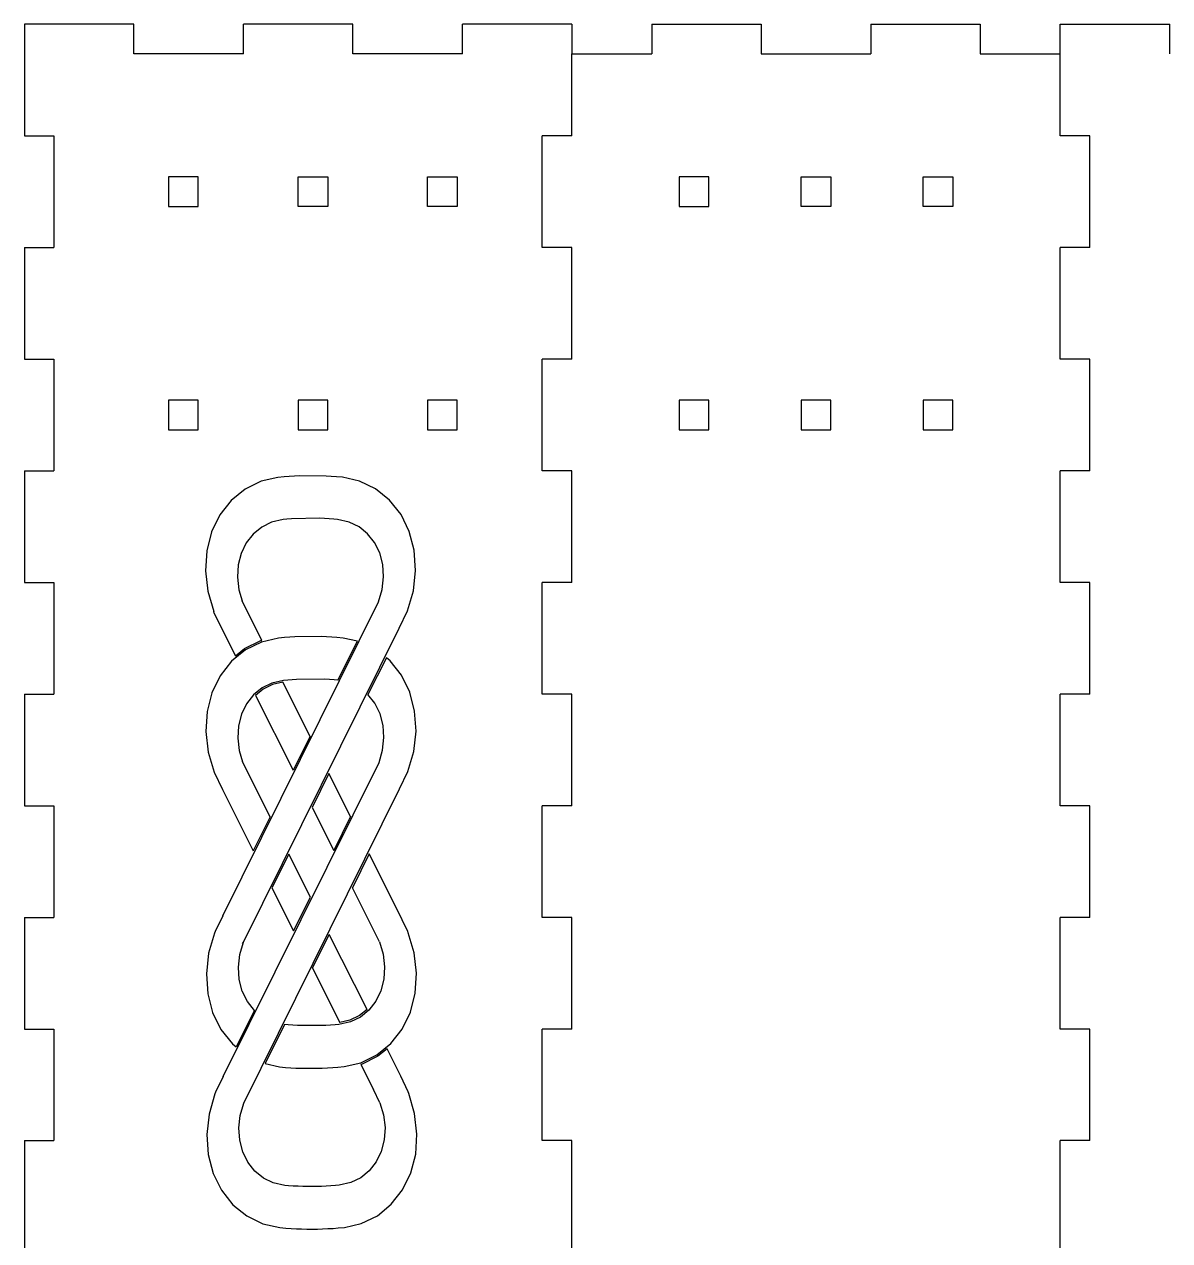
# Model space of a CAD drawing. Extents: x -198 to 198, y -259 to 259.
# Drawn here: x -197.1 to 2.1, y 47.2 to 258.9 of the extents above; entities that cross this region are included whole.
import ezdxf

# ---------------------------------------------------------------- set-up
doc = ezdxf.new("R2010")
doc.units = 0
doc.header["$MEASUREMENT"] = 0
doc.layers.get('0').update_dxf_attribs({"linetype": 'CONTINUOUS'})

msp = doc.modelspace()

# ---------------------------------------------------------------- linework, layer by layer
for p, q in [((-178.09, 258.89), (-197.14, 258.89)), ((-197.14, 258.89), (-197.14, 239.46)), ((-178.09, 253.73), (-178.09, 258.89)), ((-139.99, 258.89), (-159.04, 258.89)), ((-159.04, 253.73), (-159.04, 258.89)), ((-139.99, 253.73), (-139.99, 258.89)), ((-101.89, 258.89), (-120.94, 258.89)), ((-120.94, 253.73), (-120.94, 258.89)), ((-101.89, 258.89), (-101.89, 253.73)), ((-88, 258.89), (-88, 253.73)), ((-88, 258.89), (-68.95, 258.89)), ((-68.95, 258.89), (-68.95, 253.73)), ((-49.9, 258.89), (-30.85, 258.89)), ((-49.9, 258.89), (-49.9, 253.73)), ((-30.85, 258.89), (-30.85, 253.73)), ((-16.95, 253.73), (-16.95, 258.89)), ((-16.95, 258.89), (2.1, 258.89)), ((2.1, 253.73), (2.1, 258.89)), ((-159.04, 253.73), (-178.09, 253.73)), ((-120.94, 253.73), (-139.99, 253.73)), ((-101.89, 239.46), (-101.89, 253.73)), ((-101.89, 253.73), (-88, 253.73)), ((-68.95, 253.73), (-49.9, 253.73)), ((-30.85, 253.73), (-16.95, 253.73)), ((-16.95, 239.46), (-16.95, 253.73)), ((-197.14, 239.46), (-191.99, 239.46)), ((-191.99, 239.46), (-191.99, 220.04)), ((-101.89, 239.46), (-107.05, 239.46)), ((-107.05, 220.04), (-107.05, 239.46)), ((-11.8, 239.46), (-16.95, 239.46)), ((-11.8, 220.04), (-11.8, 239.46)), ((-172.04, 232.33), (-172.04, 227.17)), ((-166.88, 232.33), (-172.04, 232.33)), ((-166.88, 227.17), (-166.88, 232.33)), ((-149.52, 232.33), (-144.36, 232.33)), ((-149.52, 227.17), (-149.52, 232.33)), ((-144.36, 232.33), (-144.36, 227.17)), ((-126.99, 227.17), (-126.99, 232.33)), ((-126.99, 232.33), (-121.84, 232.33)), ((-121.84, 232.33), (-121.84, 227.17)), ((-78.08, 232.33), (-83.23, 232.33)), ((-83.23, 232.33), (-83.23, 227.18)), ((-78.08, 227.18), (-78.08, 232.33)), ((-62, 227.18), (-62, 232.33)), ((-62, 232.33), (-56.84, 232.33)), ((-56.84, 232.33), (-56.84, 227.18)), ((-40.76, 227.18), (-40.76, 232.33)), ((-40.76, 232.33), (-35.61, 232.33)), ((-35.61, 232.33), (-35.61, 227.18)), ((-172.04, 227.17), (-166.88, 227.17)), ((-144.36, 227.17), (-149.52, 227.17)), ((-121.84, 227.17), (-126.99, 227.17)), ((-83.23, 227.18), (-78.08, 227.18)), ((-56.84, 227.18), (-62, 227.18)), ((-35.61, 227.18), (-40.76, 227.18)), ((-197.14, 220.04), (-197.14, 200.61)), ((-197.14, 220.04), (-191.99, 220.04)), ((-101.89, 220.04), (-107.05, 220.04)), ((-101.89, 200.62), (-101.89, 220.04)), ((-11.8, 220.04), (-16.95, 220.04)), ((-16.95, 200.62), (-16.95, 220.04)), ((-197.14, 200.61), (-191.99, 200.61)), ((-191.99, 200.61), (-191.99, 181.19)), ((-107.05, 181.19), (-107.05, 200.62)), ((-101.89, 200.62), (-107.05, 200.62)), ((-11.8, 200.62), (-16.95, 200.62)), ((-11.8, 181.19), (-11.8, 200.62)), ((-172.04, 193.48), (-172.04, 188.33)), ((-166.88, 193.48), (-172.04, 193.48)), ((-166.88, 188.33), (-166.88, 193.48)), ((-149.52, 193.48), (-149.52, 188.33)), ((-144.36, 193.48), (-149.52, 193.48)), ((-144.36, 188.33), (-144.36, 193.48)), ((-121.84, 193.48), (-126.99, 193.48)), ((-126.99, 193.48), (-126.99, 188.33)), ((-121.84, 188.33), (-121.84, 193.48)), ((-78.08, 193.48), (-83.23, 193.48)), ((-83.23, 193.48), (-83.23, 188.33)), ((-78.08, 188.33), (-78.08, 193.48)), ((-56.84, 193.48), (-62, 193.48)), ((-62, 193.48), (-62, 188.33)), ((-56.84, 188.33), (-56.84, 193.48)), ((-35.61, 193.48), (-40.76, 193.48)), ((-40.76, 193.48), (-40.76, 188.33)), ((-35.61, 188.33), (-35.61, 193.48)), ((-172.04, 188.33), (-166.88, 188.33)), ((-149.52, 188.33), (-144.36, 188.33)), ((-126.99, 188.33), (-121.84, 188.33)), ((-83.23, 188.33), (-78.08, 188.33)), ((-62, 188.33), (-56.84, 188.33)), ((-40.76, 188.33), (-35.61, 188.33)), ((-197.14, 181.19), (-197.14, 161.77)), ((-197.14, 181.19), (-191.99, 181.19)), ((-153.02, 180.04), (-155.95, 179.37)), ((-151.96, 180.14), (-153.02, 180.04)), ((-151.05, 180.21), (-151.96, 180.14)), ((-150.13, 180.26), (-151.05, 180.21)), ((-149.22, 180.31), (-150.13, 180.26)), ((-144.65, 180.28), (-149.22, 180.31)), ((-143.74, 180.23), (-144.65, 180.28)), ((-142.83, 180.16), (-143.74, 180.23)), ((-141.77, 180.07), (-142.83, 180.16)), ((-138.83, 179.41), (-141.77, 180.07)), ((-101.89, 181.19), (-107.05, 181.19)), ((-101.89, 161.77), (-101.89, 181.19)), ((-11.8, 181.19), (-16.95, 181.19)), ((-16.95, 161.77), (-16.95, 181.19)), ((-158.74, 178), (-161.17, 176.02)), ((-155.95, 179.37), (-158.74, 178)), ((-136.03, 178.06), (-138.83, 179.41)), ((-133.59, 176.1), (-136.03, 178.06)), ((-161.17, 176.02), (-163.14, 173.51)), ((-131.61, 173.59), (-133.59, 176.1)), ((-130.17, 170.64), (-131.61, 173.59)), ((-163.14, 173.51), (-164.57, 170.56)), ((-154.13, 172.24), (-155.85, 171.41)), ((-152.13, 172.7), (-154.13, 172.24)), ((-151.47, 172.77), (-152.13, 172.7)), ((-150.65, 172.83), (-151.47, 172.77)), ((-145.76, 172.93), (-150.65, 172.83)), ((-144.94, 172.89), (-145.76, 172.93)), ((-144.12, 172.85), (-144.94, 172.89)), ((-143.31, 172.79), (-144.12, 172.85)), ((-142.65, 172.73), (-143.31, 172.79)), ((-140.64, 172.28), (-142.65, 172.73)), ((-138.92, 171.45), (-140.64, 172.28)), ((-137.43, 170.24), (-138.92, 171.45)), ((-164.57, 170.56), (-165.41, 167.27)), ((-157.34, 170.19), (-158.55, 168.65)), ((-155.85, 171.41), (-157.34, 170.19)), ((-136.21, 168.71), (-137.43, 170.24)), ((-129.31, 167.37), (-130.17, 170.64)), ((-165.41, 167.27), (-165.63, 163.79)), ((-158.55, 168.65), (-159.43, 166.83)), ((-135.32, 166.9), (-136.21, 168.71)), ((-129.07, 163.88), (-129.31, 167.37)), ((-159.43, 166.83), (-159.95, 164.81)), ((-134.79, 164.88), (-135.32, 166.9)), ((-165.63, 163.79), (-165.22, 160.23)), ((-159.95, 164.81), (-160.08, 162.67)), ((-134.65, 162.74), (-134.79, 164.88)), ((-129.46, 160.32), (-129.07, 163.88)), ((-197.14, 161.77), (-191.99, 161.77)), ((-191.99, 161.77), (-191.99, 142.35)), ((-160.08, 162.67), (-159.83, 160.48)), ((-134.89, 160.56), (-134.65, 162.74)), ((-107.05, 142.35), (-107.05, 161.77)), ((-101.89, 161.77), (-107.05, 161.77)), ((-11.8, 161.77), (-16.95, 161.77)), ((-11.8, 142.35), (-11.8, 161.77)), ((-165.22, 160.23), (-164.19, 156.74)), ((-159.83, 160.48), (-159.26, 158.55)), ((-135.51, 158.41), (-134.89, 160.56)), ((-130.47, 156.82), (-129.46, 160.32)), ((-164.09, 156.45), (-164.19, 156.74)), ((-162.63, 103.75), (-135.51, 158.41)), ((-159.26, 158.55), (-159.2, 158.34)), ((-155.85, 151.7), (-159.26, 158.55)), ((-131.92, 153.82), (-130.47, 156.82)), ((-164.09, 156.45), (-162.76, 153.71)), ((-162.76, 153.71), (-160.39, 149)), ((-159.03, 99.16), (-131.92, 153.82)), ((-160.39, 149), (-158.83, 150.27)), ((-158.83, 150.27), (-155.98, 151.67)), ((-155.88, 151.39), (-158.67, 150.03)), ((-155.98, 151.67), (-155.85, 151.7)), ((-152.95, 152.07), (-155.88, 151.39)), ((-151.89, 152.17), (-152.95, 152.07)), ((-150.98, 152.24), (-151.89, 152.17)), ((-150.06, 152.29), (-150.98, 152.24)), ((-145.5, 152.34), (-150.06, 152.29)), ((-144.58, 152.31), (-145.5, 152.34)), ((-143.67, 152.26), (-144.58, 152.31)), ((-142.76, 152.19), (-143.67, 152.26)), ((-141.7, 152.1), (-142.76, 152.19)), ((-142.58, 144.76), (-139.21, 151.54)), ((-139.21, 151.54), (-141.7, 152.1)), ((-158.67, 150.03), (-161.1, 148.05)), ((-134.16, 148.64), (-137.36, 142.27)), ((-133.52, 148.12), (-134.16, 148.64)), ((-161.1, 148.05), (-163.07, 145.54)), ((-131.54, 145.62), (-133.52, 148.12)), ((-163.07, 145.54), (-164.5, 142.59)), ((-154.06, 144.27), (-155.78, 143.44)), ((-153.96, 144), (-155.62, 143.19)), ((-152.06, 144.73), (-154.06, 144.27)), ((-152.18, 144.41), (-153.96, 144)), ((-147.43, 134.99), (-152.18, 144.41)), ((-149.77, 144.91), (-152.06, 144.73)), ((-144.87, 144.92), (-149.77, 144.91)), ((-144.05, 144.88), (-144.87, 144.92)), ((-143.24, 144.82), (-144.05, 144.88)), ((-142.58, 144.76), (-143.24, 144.82)), ((-130.1, 142.67), (-131.54, 145.62)), ((-197.14, 142.35), (-197.14, 122.92)), ((-197.14, 142.35), (-191.99, 142.35)), ((-164.5, 142.59), (-165.34, 139.3)), ((-157.27, 142.22), (-158.48, 140.68)), ((-155.78, 143.44), (-157.27, 142.22)), ((-155.62, 143.19), (-156.93, 142.13)), ((-156.93, 142.13), (-150.36, 129.1)), ((-136.14, 140.74), (-137.36, 142.27)), ((-129.24, 139.39), (-130.1, 142.67)), ((-101.89, 142.35), (-107.05, 142.35)), ((-101.89, 122.92), (-101.89, 142.35)), ((-11.8, 142.35), (-16.95, 142.35)), ((-16.95, 122.92), (-16.95, 142.35)), ((-158.48, 140.68), (-159.36, 138.86)), ((-135.25, 138.93), (-136.14, 140.74)), ((-165.34, 139.3), (-165.56, 135.82)), ((-159.36, 138.86), (-159.88, 136.84)), ((-134.72, 136.91), (-135.25, 138.93)), ((-129, 135.91), (-129.24, 139.39)), ((-165.56, 135.82), (-165.15, 132.26)), ((-159.88, 136.84), (-160.01, 134.7)), ((-134.58, 134.77), (-134.72, 136.91)), ((-129.39, 132.35), (-129, 135.91)), ((-160.01, 134.7), (-159.76, 132.51)), ((-147.43, 134.99), (-150.36, 129.1)), ((-134.82, 132.59), (-134.58, 134.77)), ((-165.15, 132.26), (-164.12, 128.77)), ((-159.76, 132.51), (-159.19, 130.58)), ((-135.44, 130.44), (-134.82, 132.59)), ((-130.4, 128.85), (-129.39, 132.35)), ((-162.56, 75.78), (-135.44, 130.44)), ((-159.19, 130.58), (-159.13, 130.37)), ((-154.39, 120.97), (-159.19, 130.58)), ((-164.12, 128.77), (-162.69, 125.74)), ((-144.17, 128.51), (-147.09, 122.62)), ((-140.4, 121.03), (-144.17, 128.51)), ((-131.85, 125.85), (-130.4, 128.85)), ((-162.69, 125.74), (-157.32, 115.08)), ((-158.96, 71.19), (-131.85, 125.85)), ((-197.14, 122.92), (-191.99, 122.92)), ((-191.99, 122.92), (-191.99, 103.5)), ((-101.89, 122.92), (-107.05, 122.92)), ((-107.05, 103.5), (-107.05, 122.92)), ((-11.8, 122.92), (-16.95, 122.92)), ((-11.8, 103.5), (-11.8, 122.92)), ((-154.39, 120.97), (-157.32, 115.08)), ((-147.09, 122.62), (-143.32, 115.14)), ((-140.4, 121.03), (-143.32, 115.14)), ((-151.13, 114.5), (-154.06, 108.61)), ((-147.36, 107.02), (-151.13, 114.5)), ((-137.13, 114.55), (-140.06, 108.66)), ((-131.74, 103.85), (-137.13, 114.55)), ((-154.06, 108.61), (-150.29, 101.13)), ((-135.34, 99.22), (-140.06, 108.66)), ((-150.29, 101.13), (-147.36, 107.02)), ((-162.63, 103.75), (-163.93, 101.03)), ((-131.78, 103.85), (-131.74, 103.85)), ((-131.04, 102.33), (-131.78, 103.85)), ((-131.04, 102.33), (-131.74, 103.85)), ((-197.14, 103.5), (-197.14, 84.07)), ((-197.14, 103.5), (-191.99, 103.5)), ((-130.45, 101.11), (-131.04, 102.33)), ((-101.89, 103.5), (-107.05, 103.5)), ((-101.89, 84.07), (-101.89, 103.5)), ((-16.95, 84.07), (-16.95, 103.5)), ((-11.8, 103.5), (-16.95, 103.5)), ((-164.07, 100.74), (-165.08, 97.25)), ((-163.93, 101.03), (-164.07, 100.74)), ((-147.02, 94.65), (-144.1, 100.54)), ((-137.52, 87.49), (-144.1, 100.54)), ((-130.35, 100.82), (-130.45, 101.11)), ((-129.32, 97.33), (-130.35, 100.82)), ((-159.65, 97.01), (-159.03, 99.16)), ((-159.17, 98.88), (-159.03, 99.16)), ((-135.34, 99.22), (-134.71, 97.08)), ((-165.08, 97.25), (-165.47, 93.69)), ((-159.89, 94.83), (-159.65, 97.01)), ((-134.71, 97.08), (-134.46, 94.89)), ((-128.91, 93.77), (-129.32, 97.33)), ((-165.47, 93.69), (-165.23, 90.2)), ((-159.75, 92.68), (-159.89, 94.83)), ((-147.02, 94.65), (-142.26, 85.19)), ((-134.46, 94.89), (-134.6, 92.75)), ((-129.13, 90.28), (-128.91, 93.77)), ((-159.22, 90.67), (-159.75, 92.68)), ((-134.6, 92.75), (-135.11, 90.73)), ((-165.23, 90.2), (-164.38, 86.92)), ((-158.33, 88.86), (-159.22, 90.67)), ((-135.99, 88.91), (-137.2, 87.37)), ((-135.11, 90.73), (-135.99, 88.91)), ((-129.98, 87), (-129.13, 90.28)), ((-164.38, 86.92), (-162.93, 83.98)), ((-157.12, 87.32), (-160.31, 80.96)), ((-157.12, 87.32), (-158.33, 88.86)), ((-137.52, 87.49), (-138.85, 86.4)), ((-137.2, 87.37), (-138.69, 86.16)), ((-131.41, 84.05), (-129.98, 87)), ((-151.89, 84.84), (-155.27, 78.06)), ((-151.23, 84.78), (-151.89, 84.84)), ((-150.42, 84.72), (-151.23, 84.78)), ((-149.6, 84.67), (-150.42, 84.72)), ((-144.71, 84.68), (-149.6, 84.67)), ((-143.89, 84.73), (-144.71, 84.68)), ((-143.08, 84.8), (-143.89, 84.73)), ((-142.42, 84.86), (-143.08, 84.8)), ((-140.41, 85.32), (-142.42, 84.86)), ((-140.51, 85.59), (-142.26, 85.19)), ((-138.85, 86.4), (-140.51, 85.59)), ((-138.69, 86.16), (-140.41, 85.32)), ((-197.14, 84.07), (-191.99, 84.07)), ((-191.99, 84.07), (-191.99, 64.65)), ((-162.93, 83.98), (-160.95, 81.47)), ((-133.37, 81.54), (-131.41, 84.05)), ((-101.89, 84.07), (-107.05, 84.07)), ((-107.05, 64.65), (-107.05, 84.07)), ((-11.8, 84.07), (-16.95, 84.07)), ((-11.8, 64.65), (-11.8, 84.07)), ((-160.95, 81.47), (-160.31, 80.96)), ((-135.8, 79.56), (-133.37, 81.54)), ((-134.05, 80.61), (-135.64, 79.32)), ((-131.67, 75.88), (-134.05, 80.61)), ((-138.59, 78.2), (-135.8, 79.56)), ((-135.64, 79.32), (-138.5, 77.92)), ((-155.27, 78.06), (-152.78, 77.5)), ((-152.78, 77.5), (-151.71, 77.4)), ((-151.71, 77.4), (-150.8, 77.34)), ((-150.8, 77.34), (-149.89, 77.28)), ((-149.89, 77.28), (-145.32, 77.26)), ((-145.32, 77.26), (-144.41, 77.3)), ((-144.41, 77.3), (-143.5, 77.35)), ((-143.5, 77.35), (-142.59, 77.43)), ((-142.59, 77.43), (-141.52, 77.53)), ((-141.52, 77.53), (-138.59, 78.2)), ((-138.5, 77.92), (-138.58, 77.9)), ((-138.58, 77.9), (-136.4, 73.57)), ((-162.56, 75.78), (-163.86, 73.06)), ((-130.38, 73.14), (-131.67, 75.88)), ((-164, 72.77), (-165.01, 69.28)), ((-163.86, 73.06), (-164, 72.77)), ((-135.27, 71.25), (-136.4, 73.57)), ((-130.28, 72.85), (-130.38, 73.14)), ((-129.25, 69.35), (-130.28, 72.85)), ((-159.58, 69.04), (-158.96, 71.19)), ((-159.1, 70.91), (-158.96, 71.19)), ((-135.27, 71.25), (-134.64, 69.11)), ((-165.01, 69.28), (-165.4, 65.72)), ((-159.82, 66.86), (-159.58, 69.04)), ((-134.64, 69.11), (-134.39, 66.92)), ((-128.84, 65.8), (-129.25, 69.35)), ((-165.4, 65.72), (-165.16, 62.23)), ((-159.68, 64.71), (-159.82, 66.86)), ((-134.39, 66.92), (-134.53, 64.78)), ((-129.06, 62.31), (-128.84, 65.8)), ((-197.14, 64.65), (-191.99, 64.65)), ((-197.14, 64.65), (-197.14, 45.23)), ((-159.15, 62.7), (-159.68, 64.71)), ((-134.53, 64.78), (-135.04, 62.76)), ((-101.89, 64.65), (-107.05, 64.65)), ((-101.89, 45.23), (-101.89, 64.65)), ((-11.8, 64.65), (-16.95, 64.65)), ((-16.95, 45.23), (-16.95, 64.65)), ((-165.16, 62.23), (-164.31, 58.95)), ((-158.26, 60.89), (-159.15, 62.7)), ((-135.04, 62.76), (-135.92, 60.94)), ((-129.91, 59.03), (-129.06, 62.31)), ((-157.05, 59.35), (-158.26, 60.89)), ((-155.55, 58.14), (-157.05, 59.35)), ((-137.13, 59.4), (-138.62, 58.19)), ((-135.92, 60.94), (-137.13, 59.4)), ((-164.31, 58.95), (-162.86, 56.01)), ((-153.83, 57.31), (-155.55, 58.14)), ((-151.82, 56.87), (-153.83, 57.31)), ((-140.34, 57.35), (-142.35, 56.89)), ((-138.62, 58.19), (-140.34, 57.35)), ((-131.34, 56.08), (-129.91, 59.03)), ((-162.86, 56.01), (-160.88, 53.5)), ((-151.16, 56.81), (-151.82, 56.87)), ((-150.35, 56.75), (-151.16, 56.81)), ((-149.53, 56.7), (-150.35, 56.75)), ((-148.72, 56.67), (-149.53, 56.7)), ((-147.9, 56.65), (-148.72, 56.67)), ((-147.08, 56.64), (-147.9, 56.65)), ((-146.27, 56.65), (-147.08, 56.64)), ((-145.45, 56.68), (-146.27, 56.65)), ((-144.64, 56.71), (-145.45, 56.68)), ((-143.82, 56.76), (-144.64, 56.71)), ((-143.01, 56.83), (-143.82, 56.76)), ((-142.35, 56.89), (-143.01, 56.83)), ((-133.3, 53.57), (-131.34, 56.08)), ((-160.88, 53.5), (-158.44, 51.54)), ((-135.73, 51.59), (-133.3, 53.57)), ((-158.44, 51.54), (-155.64, 50.19)), ((-138.52, 50.23), (-135.73, 51.59)), ((-155.64, 50.19), (-152.71, 49.53)), ((-152.71, 49.53), (-151.64, 49.43)), ((-151.64, 49.43), (-150.73, 49.37)), ((-150.73, 49.37), (-149.82, 49.31)), ((-149.82, 49.31), (-148.91, 49.28)), ((-148.91, 49.28), (-147.99, 49.26)), ((-147.99, 49.26), (-147.08, 49.25)), ((-147.08, 49.25), (-146.17, 49.26)), ((-146.17, 49.26), (-145.25, 49.29)), ((-145.25, 49.29), (-144.34, 49.33)), ((-144.34, 49.33), (-143.43, 49.38)), ((-143.43, 49.38), (-142.52, 49.45)), ((-142.52, 49.45), (-141.45, 49.56)), ((-141.45, 49.56), (-138.52, 50.23))]:
    msp.add_line(p, q)

doc.saveas('drawing.dxf')
